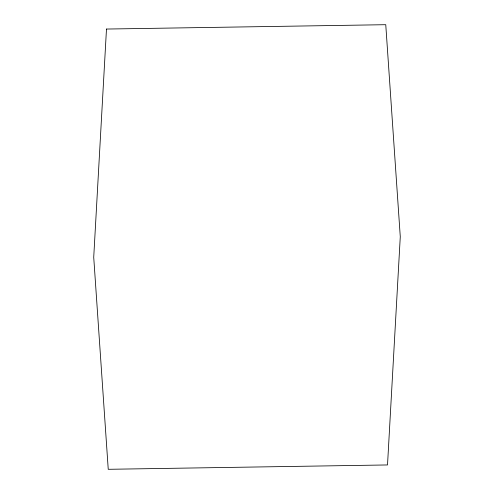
<?xml version="1.0" encoding="UTF-8"?>
<svg xmlns="http://www.w3.org/2000/svg" width="494" height="494" viewBox="0 0 494 494"><rect width="100%" height="100%" fill="white"/><g stroke="black" fill="none" stroke-linecap="round" stroke-linejoin="round"><path stroke-width="0.74" d="M106.482 29.053L93.724 257.263L108.242 469.3L387.518 464.947L400.276 236.737L385.758 24.7L106.482 29.053"/></g></svg>
